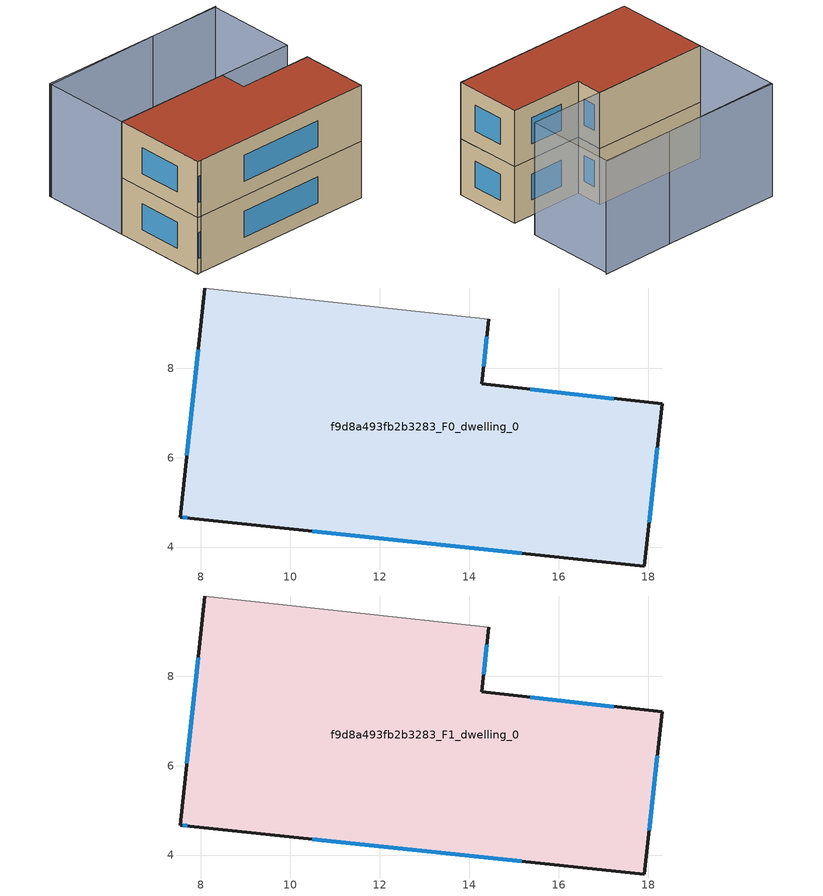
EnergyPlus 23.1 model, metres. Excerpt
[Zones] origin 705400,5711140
f9d8a493fb2b3283_F0_dwelling_0
 floor ground (EU_floor_Construction): 18.31,7.2 17.91,3.58 7.75,4.65 7.54,4.67 8.09,9.79 14.44,9.09 14.28,7.65 z0
 wall outside (EU_wall_Construction): 8.09,9.79 7.54,4.67 7.75,4.65 17.91,3.58 18.31,7.2 14.28,7.65 14.44,9.09 z0:3
 wall adiabatic (EU_wall_Construction): 14.44,9.09 8.09,9.79 z0:3
 window (EU_Window_Construction): 7.59,4.66 7.69,4.65 / 7.94,8.41 7.69,6.05 / 14.32,8.04 14.4,8.7 / 17.23,7.32 15.37,7.53 / 18.02,4.55 18.21,6.22 / 10.49,4.36 15.17,3.87 z0.81:2.19
f9d8a493fb2b3283_F1_dwelling_0
 floor to f9d8a493fb2b3283_F0_dwelling_0 (EU_floor_Construction): 18.31,7.2 17.91,3.58 7.75,4.65 7.54,4.67 8.09,9.79 14.44,9.09 14.28,7.65 z3
 wall outside (EU_wall_Construction): 8.09,9.79 7.54,4.67 7.75,4.65 17.91,3.58 18.31,7.2 14.28,7.65 14.44,9.09 z3:6
 wall adiabatic (EU_wall_Construction): 14.44,9.09 8.09,9.79 z3:6
 window (EU_Window_Construction): 7.59,4.66 7.69,4.65 / 7.94,8.41 7.69,6.05 / 14.32,8.04 14.4,8.7 / 17.23,7.32 15.37,7.53 / 18.02,4.55 18.21,6.22 / 10.49,4.36 15.17,3.87 z3.81:5.19
 roof outside (EU_roof_Construction): 17.91,3.58 18.31,7.2 14.28,7.65 14.44,9.09 8.09,9.79 7.54,4.67 7.75,4.65 z6
shading: 19.19,13.54 8.61,14.54 / 8.62,14.64 19.09,13.49 / 19.09,13.49 18.56,8.64 / 18.56,8.64 8.09,9.79 / 8.09,9.79 8.62,14.64 z0:6
[Building]
EU S2 Campaign: North Axis=0; Terrain=City; Solar Distribution=FullExterior
[Site:Location]
London: Latitude=51.5; Longitude=-0.5; Time Zone=0; Elevation=25
[SizingPeriod:WeatherFileDays]
AnnualSizingPeriod: Begin Month=1; Begin Day of Month=1; End Month=12; End Day of Month=31; Day of Week for Start Day=Monday; Use Weather File Daylight Saving Period=No; Use Weather File Rain and Snow Indicators=No
[MATERIAL]
EU_InternalMass_Material: Roughness=MediumRough; Thickness=0.1; Conductivity=1; Density=1800; Specific Heat=900; Thermal Absorptance=0.9; Solar Absorptance=0.7; Visible Absorptance=0.7
[MATERIAL:NOMASS] Roughness=MediumRough; Thermal Absorptance=0.9; Solar Absorptance=0.7; Visible Absorptance=0.7
Name | Thermal Resistance
EU_wall_NoMass | 0.555556
EU_roof_NoMass | 0.510204
EU_floor_NoMass | 1.68919
[WINDOWMATERIAL:SIMPLEGLAZINGSYSTEM]
EU_Window_SimpleGlazing: UFactor=3.96; Solar Heat Gain Coefficient=0.85; Visible Transmittance=0.85
[CONSTRUCTION]
EU_wall_Construction: EU_wall_NoMass
EU_roof_Construction: EU_roof_NoMass
EU_floor_Construction: EU_floor_NoMass
EU_Window_Construction: EU_Window_SimpleGlazing
EU_InternalMass_Construction: EU_InternalMass_Material
[ZONE] Type=1; Multiplier=1; Ceiling Height=autocalculate; Volume=142.956; Floor Area=autocalculate; Part of Total Floor Area=Yes
f9d8a493fb2b3283_F0_dwelling_0; f9d8a493fb2b3283_F1_dwelling_0
[INTERNALMASS] Construction=EU_InternalMass_Construction; Surface Area=47.6519
Name | Zone or ZoneList
f9d8a493fb2b3283_F0_dwelling_0_EU_InternalMass | f9d8a493fb2b3283_F0_dwelling_0
f9d8a493fb2b3283_F1_dwelling_0_EU_InternalMass | f9d8a493fb2b3283_F1_dwelling_0
[OTHEREQUIPMENT] Fuel Type=Electricity; Design Level Calculation Method=Watts/Area; Power per Zone Floor Area=1; Fraction Latent=0; Fraction Radiant=0; Fraction Lost=0; Carbon Dioxide Generation Rate=0; EndUse Subcategory=EU_Step8_InternalGains
Name | Zone or ZoneList or Space or SpaceList | Schedule
EU_Step8_InternalGain_f9d8a493fb2b3283_F0_dwelling_0_f000 | f9d8a493fb2b3283_F0_dwelling_0 | EU_Step8_GainSchedule_f9d8a493fb2b3283_F0_dwelling_0_f000
EU_Step8_InternalGain_f9d8a493fb2b3283_F1_dwelling_0_f000 | f9d8a493fb2b3283_F1_dwelling_0 | EU_Step8_GainSchedule_f9d8a493fb2b3283_F1_dwelling_0_f000
[ZONEVENTILATION:DESIGNFLOWRATE] Schedule=EU_AlwaysOn; Design Flow Rate Calculation Method=AirChanges/Hour; Air Changes per Hour=0.48; Ventilation Type=Natural; Fan Pressure Rise=0; Fan Total Efficiency=1; Constant Term Coefficient=1; Temperature Term Coefficient=0; Velocity Term Coefficient=0; Velocity Squared Term Coefficient=0; Minimum Indoor Temperature=-100; Maximum Indoor Temperature=100; Delta Temperature=-100; Minimum Outdoor Temperature=-100; Maximum Outdoor Temperature=100; Maximum Wind Speed=40
Name | Zone or ZoneList or Space or SpaceList
EU_ConstantAir_f9d8a493fb2b3283_F0_dwelling_0 | f9d8a493fb2b3283_F0_dwelling_0
EU_ConstantAir_f9d8a493fb2b3283_F1_dwelling_0 | f9d8a493fb2b3283_F1_dwelling_0
[HVACTEMPLATE:THERMOSTAT] Constant Heating Setpoint=20; Constant Cooling Setpoint=50
EU_HeatOnly_f9d8a493fb2b3283_F0_dwelling_0; EU_HeatOnly_f9d8a493fb2b3283_F1_dwelling_0
[HVACTEMPLATE:ZONE:IDEALLOADSAIRSYSTEM] System Availability Schedule=EU_AlwaysOn; Maximum Heating Supply Air Temperature=50; Minimum Cooling Supply Air Temperature=13; Maximum Heating Supply Air Humidity Ratio=0.0156; Minimum Cooling Supply Air Humidity Ratio=0.0077; Heating Limit=NoLimit; Cooling Limit=NoLimit; Heating Availability Schedule=EU_AlwaysOn; Cooling Availability Schedule=EU_CoolingOff; Dehumidification Control Type=ConstantSensibleHeatRatio; Cooling Sensible Heat Ratio=0.7; Dehumidification Setpoint=60; Humidification Control Type=None; Humidification Setpoint=30; Outdoor Air Method=None; Outdoor Air Flow Rate per Person=0.00944; Outdoor Air Flow Rate per Zone Floor Area=0; Outdoor Air Flow Rate per Zone=0; Demand Controlled Ventilation Type=None; Outdoor Air Economizer Type=NoEconomizer; Heat Recovery Type=None; Sensible Heat Recovery Effectiveness=0.7; Latent Heat Recovery Effectiveness=0.65
Name | Template Thermostat
f9d8a493fb2b3283_F0_dwelling_0 | EU_HeatOnly_f9d8a493fb2b3283_F0_dwelling_0
f9d8a493fb2b3283_F1_dwelling_0 | EU_HeatOnly_f9d8a493fb2b3283_F1_dwelling_0
[SIZING:ZONE] Zone Cooling Design Supply Air Temperature Input Method=SupplyAirTemperature; Zone Cooling Design Supply Air Temperature=13; Zone Heating Design Supply Air Temperature Input Method=SupplyAirTemperature; Zone Heating Design Supply Air Temperature=50; Zone Cooling Design Supply Air Humidity Ratio=0.008; Zone Heating Design Supply Air Humidity Ratio=0.008; Cooling Design Air Flow Method=DesignDay; Cooling Design Air Flow Rate=0; Cooling Minimum Air Flow per Zone Floor Area=0.000762; Cooling Minimum Air Flow=0; Cooling Minimum Air Flow Fraction=0.2; Heating Design Air Flow Method=DesignDay; Heating Design Air Flow Rate=0; Heating Maximum Air Flow per Zone Floor Area=0.002032; Heating Maximum Air Flow=0.141576; Heating Maximum Air Flow Fraction=0.3; Account for Dedicated Outdoor Air System=No; Dedicated Outdoor Air System Control Strategy=NeutralSupplyAir; Dedicated Outdoor Air Low Setpoint Temperature for Design=autosize; Dedicated Outdoor Air High Setpoint Temperature for Design=autosize; Zone Load Sizing Method=Sensible Load Only No Latent Load; Zone Latent Cooling Design Supply Air Humidity Ratio Input Method=HumidityRatioDifference; Zone Cooling Design Supply Air Humidity Ratio Difference=0.005; Zone Latent Heating Design Supply Air Humidity Ratio Input Method=HumidityRatioDifference; Zone Humidification Design Supply Air Humidity Ratio Difference=0.005
f9d8a493fb2b3283_F0_dwelling_0; f9d8a493fb2b3283_F1_dwelling_0
[SCHEDULE:CONSTANT]
Name | Hourly Value
EU_AlwaysOn | 1
EU_CoolingOff | 0
[SCHEDULE:FILE] Column Number=1; Rows to Skip at Top=0; Number of Hours of Data=8760; Column Separator=Comma; Interpolate to Timestep=No; Minutes per Item=60; Adjust Schedule for Daylight Savings=Yes
Name | File
EU_Step8_GainSchedule_f9d8a493fb2b3283_F0_dwelling_0_f000 | ../../schedules/f9d8a493fb2b3283/f9d8a493fb2b3283_F0_dwelling_0_f000_gain.csv
EU_Step8_GainSchedule_f9d8a493fb2b3283_F1_dwelling_0_f000 | ../../schedules/f9d8a493fb2b3283/f9d8a493fb2b3283_F1_dwelling_0_f000_gain.csv
